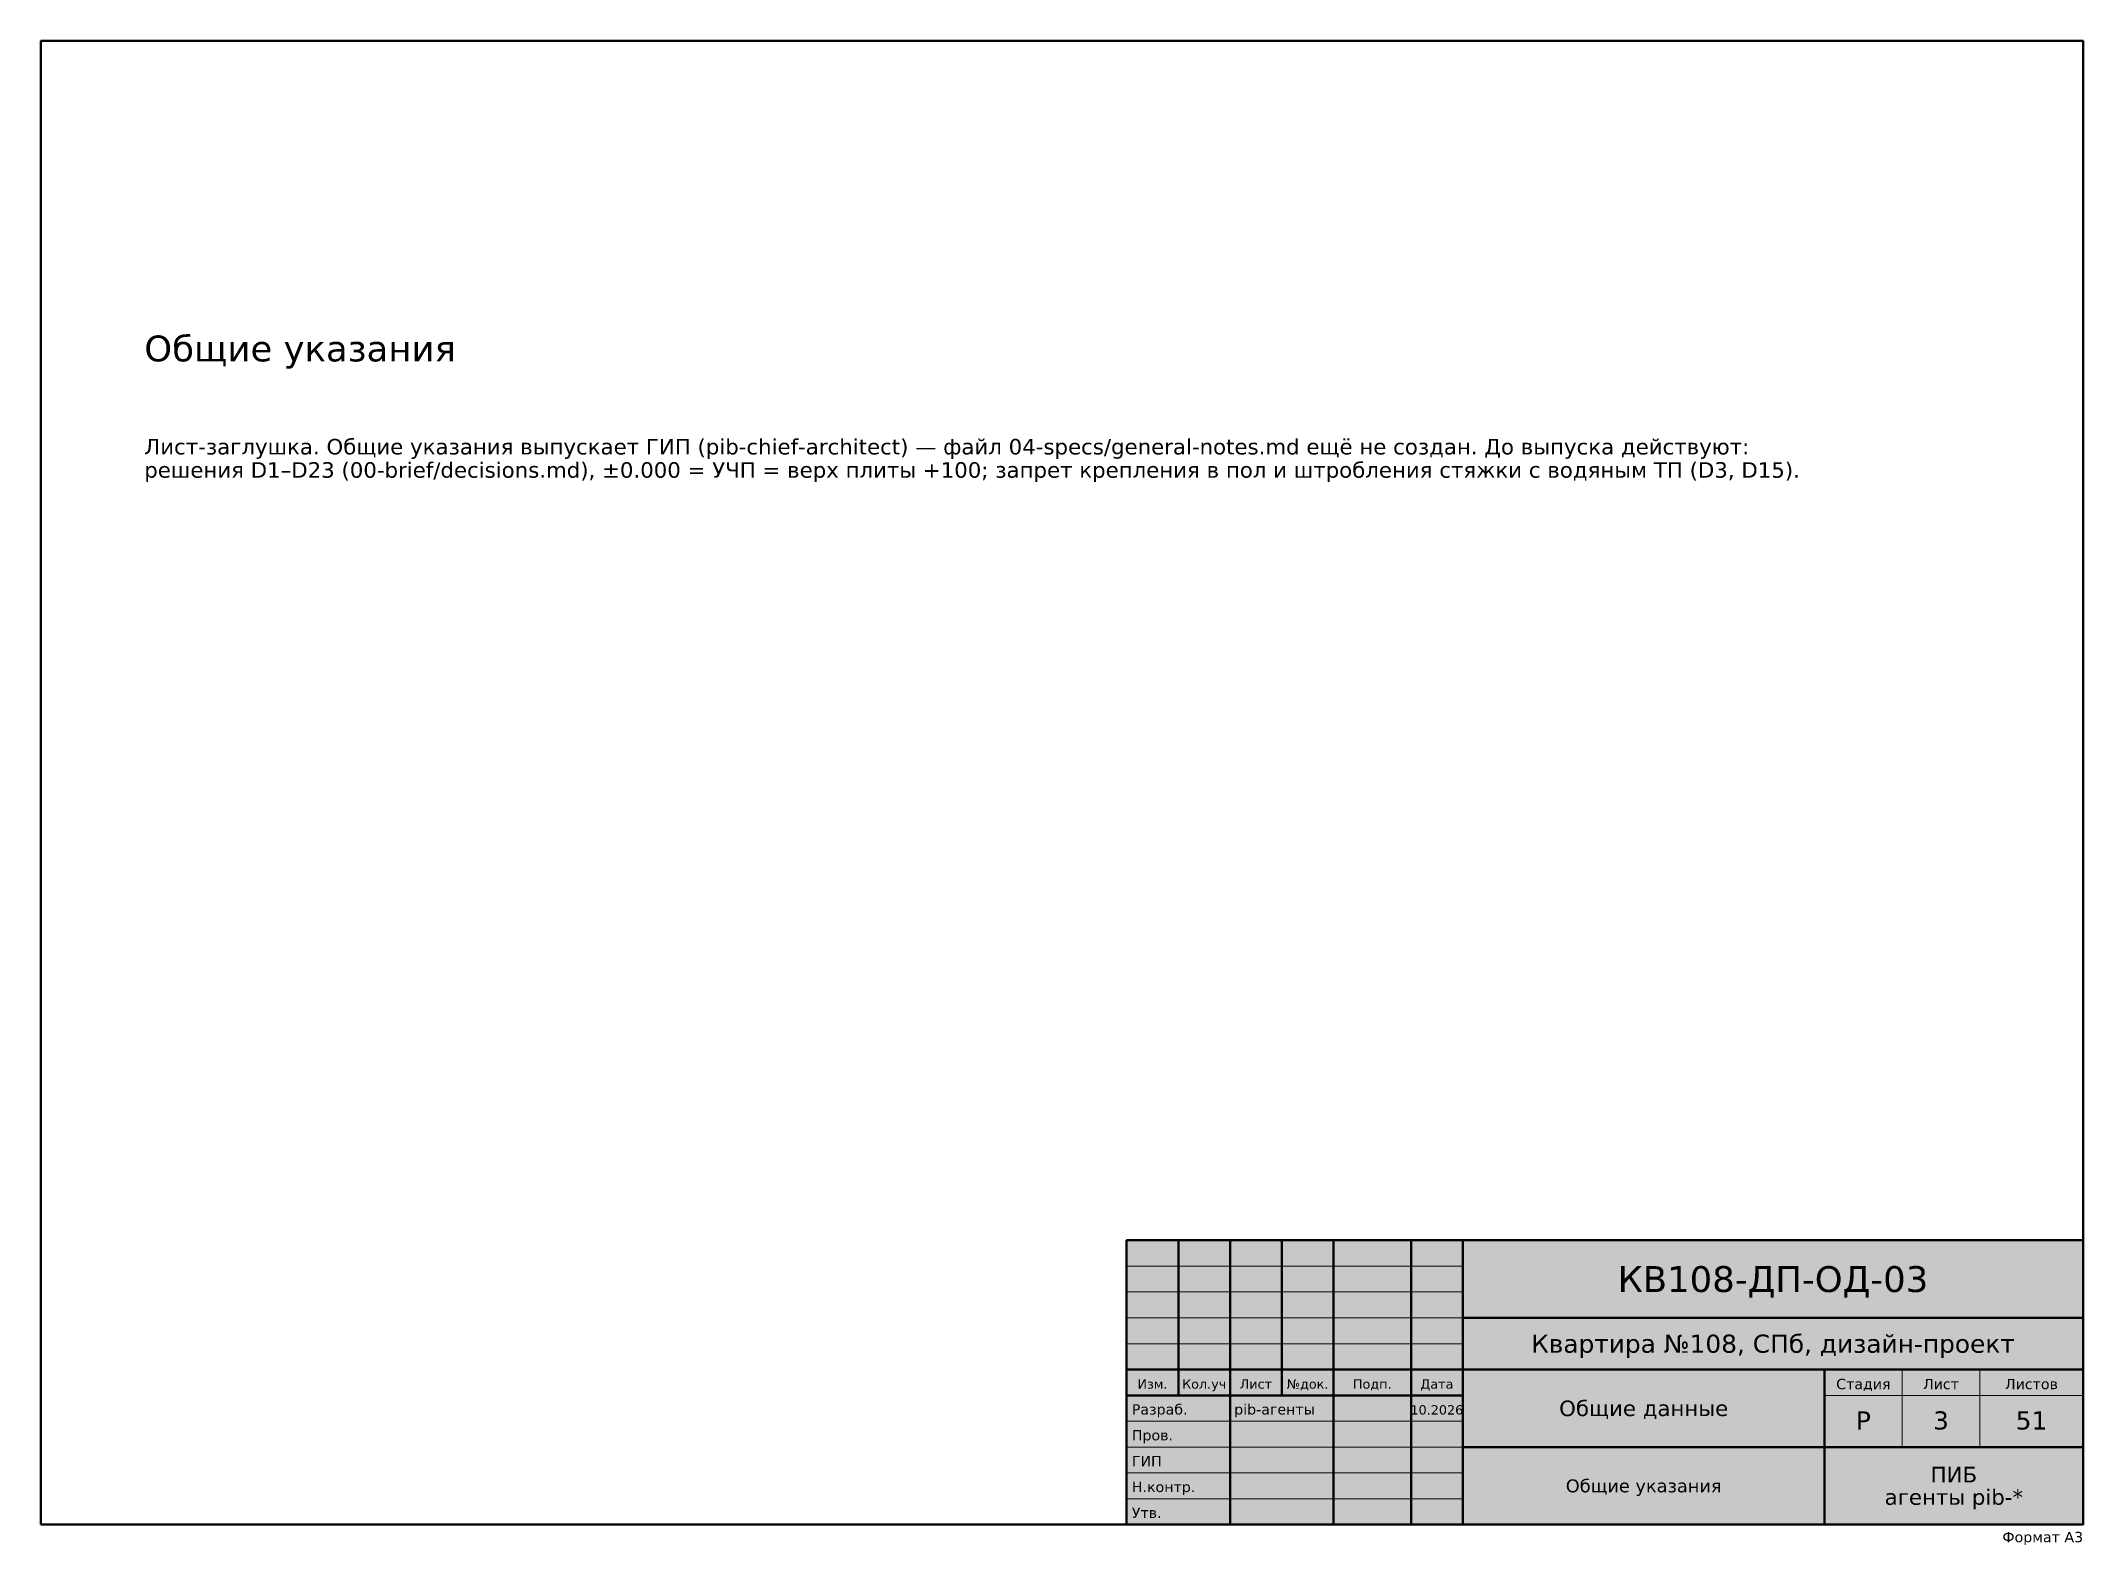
# Model space of a CAD drawing. Header units: millimetres. Extents: x 20 to 415, y 1 to 292.
import ezdxf
from ezdxf.enums import TextEntityAlignment as Align

# ---------------------------------------------------------------- set-up
doc = ezdxf.new("R2010")
doc.units = ezdxf.units.MM
doc.layers.add('FRAME', color=7, linetype='CONTINUOUS')
doc.layers.add('TEXT', color=7, linetype='CONTINUOUS')
doc.styles.add('GOST', font='DejaVuSans.ttf')

msp = doc.modelspace()

# ---------------------------------------------------------------- hatches: boundary and pattern name
at = {"layer": 'FRAME', "true_color": 0xffffff}
h = msp.add_hatch(color=7, dxfattribs=at)
h.dxf.hatch_style = 1
h.paths.add_polyline_path([(230, 5), (415, 5), (415, 60), (230, 60)])

# ---------------------------------------------------------------- linework, layer by layer
at = {"layer": 'FRAME', "color": 7, "lineweight": 50}
for points in [[(20, 5), (415, 5), (415, 292), (20, 292)], [(230, 5), (415, 5), (415, 60), (230, 60)]]:
    msp.add_lwpolyline(points, close=True, dxfattribs=at)
for points in [[(240, 30), (240, 60)], [(250, 5), (250, 60)], [(260, 30), (260, 60)], [(270, 5), (270, 60)], [(285, 5), (285, 60)], [(295, 5), (295, 60)], [(295, 45), (415, 45)], [(230, 35), (295, 35)], [(295, 35), (415, 35)], [(365, 5), (365, 35)], [(230, 30), (295, 30)], [(295, 20), (415, 20)]]:
    msp.add_lwpolyline(points, dxfattribs=at)
at = {"layer": 'FRAME', "color": 7, "lineweight": 20}
for points in [[(230, 55), (295, 55)], [(230, 50), (295, 50)], [(230, 45), (295, 45)], [(230, 40), (295, 40)], [(380, 20), (380, 35)], [(395, 20), (395, 35)], [(365, 30), (415, 30)], [(230, 25), (295, 25)], [(230, 20), (295, 20)], [(230, 15), (295, 15)], [(230, 10), (295, 10)]]:
    msp.add_lwpolyline(points, dxfattribs=at)

# ---------------------------------------------------------------- texts
at = {"layer": 'FRAME', "color": 7, "style": 'GOST'}
for s, height, p in [('КВ108-ДП-ОД-03', 5, (355, 50)), ('Квартира №108, СПб, дизайн-проект', 3.5, (355, 38.25)), ('Изм.', 1.8, (235, 31.3)), ('Кол.уч', 1.8, (245, 31.3)), ('Лист', 1.8, (255, 31.3)), ('№док.', 1.8, (265, 31.3)), ('Подп.', 1.8, (277.5, 31.3)), ('Дата', 1.8, (290, 31.3)), ('Стадия', 2, (372.5, 31.2)), ('Лист', 2, (387.5, 31.2)), ('Листов', 2, (405, 31.2)), ('10.2026', 1.8, (290, 26.3)), ('Общие данные', 3, (330, 26)), ('Р', 3.5, (372.5, 23.4)), ('3', 3.5, (387.5, 23.4)), ('51', 3.5, (405, 23.4)), ('ПИБ', 3, (390, 13.18)), ('Общие указания', 2.5, (330, 11.25)), ('агенты pib-*', 3, (390, 8.83))]:
    msp.add_text(s, height=height, dxfattribs=at).set_placement(p, align=Align.CENTER)
for s, p in [('Разраб.', (231, 26.3)), ('pib-агенты', (250.8, 26.3)), ('Пров.', (231, 21.3)), ('ГИП', (231, 16.3)), ('Н.контр.', (231, 11.3)), ('Утв.', (231, 6.3))]:
    msp.add_text(s, height=2, dxfattribs=at).set_placement(p)
msp.add_text('Формат A3', height=2, dxfattribs=at).set_placement((415, 1.6), align=Align.RIGHT)
at = {"layer": 'TEXT', "color": 7, "style": 'GOST'}
for s, height, p in [('Общие указания', 5, (40, 230)), ('Лист-заглушка. Общие указания выпускает ГИП (pib-chief-architect) — файл 04-specs/general-notes.md ещё не создан. До выпуска действуют:', 3, (40, 212)), ('решения D1–D23 (00-brief/decisions.md), ±0.000 = УЧП = верх плиты +100; запрет крепления в пол и штробления стяжки с водяным ТП (D3, D15).', 3, (40, 207.5))]:
    msp.add_text(s, height=height, dxfattribs=at).set_placement(p)

doc.saveas('drawing.dxf')
